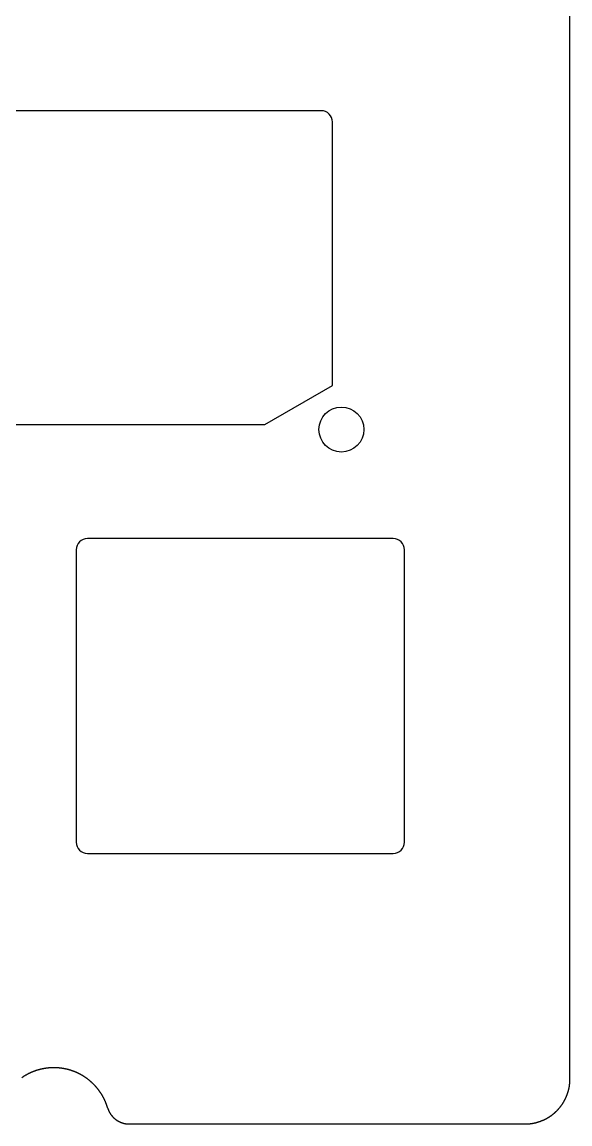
# Model space of a CAD drawing. Header units: millimetres. Extents: x -10 to 277, y -95 to 18.
# Drawn here: x 252.22 to 276.6, y -95.23 to -46.23 of the extents above; entities that cross this region are included whole.
import ezdxf

# ---------------------------------------------------------------- set-up
doc = ezdxf.new("R2010")
doc.units = ezdxf.units.MM
doc.header["$MEASUREMENT"] = 0
doc.layers.get('0').update_dxf_attribs({"linetype": 'CONTINUOUS'})
doc.layers.add('Edge.Cuts', color=53, linetype='CONTINUOUS')

msp = doc.modelspace()

# ---------------------------------------------------------------- linework, layer by layer
for points in [[(234.03125, -50.675), (234.03125, -62.393), (237.03125, -64.125), (263.03125, -64.125), (266.03125, -62.393), (266.03125, -50.675, 0.414213562), (265.53125, -50.175), (234.53125, -50.175, 0.414212391)], [(268.7375, -69.200025), (255.1375, -69.200025, 0.414212391), (254.6375, -69.700025), (254.6375, -82.700025, 0.414212391), (255.1375, -83.200025), (268.7375, -83.200025, 0.414213562), (269.2375, -82.700025), (269.2375, -69.700025, 0.414213562)]]:
    msp.add_lwpolyline(points, format="xyb", close=True)
msp.add_circle((266.43125, -64.35), 1)
at = {"layer": 'Edge.Cuts', "linetype": 'Continuous'}
for p, q in [((276.6, -93.226), (276.6, 16.026)), ((252.34615, -93.085303), (252.334051, -93.092652)), ((252.358289, -93.078024), (252.34615, -93.085303)), ((252.370468, -93.070813), (252.358289, -93.078024)), ((252.382687, -93.063671), (252.370468, -93.070813)), ((252.394946, -93.056599), (252.382687, -93.063671)), ((252.407244, -93.049597), (252.394946, -93.056599)), ((252.419581, -93.042665), (252.407244, -93.049597)), ((252.431955, -93.035803), (252.419581, -93.042665)), ((252.444368, -93.029011), (252.431955, -93.035803)), ((252.456818, -93.02229), (252.444368, -93.029011)), ((252.469305, -93.015641), (252.456818, -93.02229)), ((252.481829, -93.009062), (252.469305, -93.015641)), ((252.494389, -93.002554), (252.481829, -93.009062)), ((252.506985, -92.996118), (252.494389, -93.002554)), ((252.519616, -92.989754), (252.506985, -92.996118)), ((252.532281, -92.983462), (252.519616, -92.989754)), ((252.544982, -92.977242), (252.532281, -92.983462)), ((252.557716, -92.971094), (252.544982, -92.977242)), ((252.570484, -92.965019), (252.557716, -92.971094)), ((252.583286, -92.959017), (252.570484, -92.965019)), ((252.59612, -92.953088), (252.583286, -92.959017)), ((252.608987, -92.947231), (252.59612, -92.953088)), ((252.621885, -92.941448), (252.608987, -92.947231)), ((252.634815, -92.935739), (252.621885, -92.941448)), ((252.647777, -92.930103), (252.634815, -92.935739)), ((252.660769, -92.924541), (252.647777, -92.930103)), ((252.673791, -92.919053), (252.660769, -92.924541)), ((252.686843, -92.913639), (252.673791, -92.919053)), ((252.699925, -92.9083), (252.686843, -92.913639)), ((252.713036, -92.903035), (252.699925, -92.9083)), ((252.726175, -92.897844), (252.713036, -92.903035)), ((252.739343, -92.892729), (252.726175, -92.897844)), ((252.752539, -92.887688), (252.739343, -92.892729)), ((252.765762, -92.882723), (252.752539, -92.887688)), ((252.779012, -92.877833), (252.765762, -92.882723)), ((252.792289, -92.873018), (252.779012, -92.877833)), ((252.805592, -92.868279), (252.792289, -92.873018)), ((252.818921, -92.863615), (252.805592, -92.868279)), ((252.832275, -92.859027), (252.818921, -92.863615)), ((252.845654, -92.854516), (252.832275, -92.859027)), ((252.859058, -92.85008), (252.845654, -92.854516)), ((252.872486, -92.84572), (252.859058, -92.85008)), ((252.885938, -92.841437), (252.872486, -92.84572)), ((252.899414, -92.83723), (252.885938, -92.841437)), ((252.912912, -92.8331), (252.899414, -92.83723)), ((252.926433, -92.829047), (252.912912, -92.8331)), ((252.939976, -92.82507), (252.926433, -92.829047)), ((252.953542, -92.82117), (252.939976, -92.82507)), ((252.967128, -92.817348), (252.953542, -92.82117)), ((252.980736, -92.813602), (252.967128, -92.817348)), ((252.994365, -92.809934), (252.980736, -92.813602)), ((253.008014, -92.806343), (252.994365, -92.809934)), ((253.021683, -92.802829), (253.008014, -92.806343)), ((253.035371, -92.799393), (253.021683, -92.802829)), ((253.049079, -92.796034), (253.035371, -92.799393)), ((253.062805, -92.792754), (253.049079, -92.796034)), ((253.07655, -92.789551), (253.062805, -92.792754)), ((253.090313, -92.786426), (253.07655, -92.789551)), ((253.104094, -92.783378), (253.090313, -92.786426)), ((253.117892, -92.780409), (253.104094, -92.783378)), ((253.131707, -92.777518), (253.117892, -92.780409)), ((253.145539, -92.774706), (253.131707, -92.777518)), ((253.159387, -92.771971), (253.145539, -92.774706)), ((253.173251, -92.769315), (253.159387, -92.771971)), ((253.18713, -92.766737), (253.173251, -92.769315)), ((253.201025, -92.764238), (253.18713, -92.766737)), ((253.214935, -92.761817), (253.201025, -92.764238)), ((253.228859, -92.759475), (253.214935, -92.761817)), ((253.242797, -92.757212), (253.228859, -92.759475)), ((253.256749, -92.755028), (253.242797, -92.757212)), ((253.270715, -92.752922), (253.256749, -92.755028)), ((253.284694, -92.750895), (253.270715, -92.752922)), ((253.298685, -92.748947), (253.284694, -92.750895)), ((253.312689, -92.747078), (253.298685, -92.748947)), ((253.326706, -92.745288), (253.312689, -92.747078)), ((253.340734, -92.743577), (253.326706, -92.745288)), ((253.354773, -92.741946), (253.340734, -92.743577)), ((253.368824, -92.740393), (253.354773, -92.741946)), ((253.382886, -92.73892), (253.368824, -92.740393)), ((253.396958, -92.737526), (253.382886, -92.73892)), ((253.41104, -92.736211), (253.396958, -92.737526)), ((253.425133, -92.734976), (253.41104, -92.736211)), ((253.439235, -92.73382), (253.425133, -92.734976)), ((253.453346, -92.732744), (253.439235, -92.73382)), ((253.467466, -92.731747), (253.453346, -92.732744)), ((253.481595, -92.73083), (253.467466, -92.731747)), ((253.495732, -92.729992), (253.481595, -92.73083)), ((253.509877, -92.729234), (253.495732, -92.729992)), ((253.52403, -92.728556), (253.509877, -92.729234)), ((253.538191, -92.727957), (253.52403, -92.728556)), ((253.552359, -92.727438), (253.538191, -92.727957)), ((253.566533, -92.726999), (253.552359, -92.727438)), ((253.580714, -92.726639), (253.566533, -92.726999)), ((253.594902, -92.72636), (253.580714, -92.726639)), ((253.609096, -92.72616), (253.594902, -92.72636)), ((253.623295, -92.72604), (253.609096, -92.72616)), ((253.6375, -92.726), (253.623295, -92.72604)), ((253.644065, -92.726009), (253.6375, -92.726)), ((253.651173, -92.726037), (253.644065, -92.726009)), ((253.658277, -92.726086), (253.651173, -92.726037)), ((253.665382, -92.726154), (253.658277, -92.726086)), ((253.672483, -92.726243), (253.665382, -92.726154)), ((253.679585, -92.726351), (253.672483, -92.726243)), ((253.686683, -92.726479), (253.679585, -92.726351)), ((253.693782, -92.726628), (253.686683, -92.726479)), ((253.700877, -92.726796), (253.693782, -92.726628)), ((253.707972, -92.726985), (253.700877, -92.726796)), ((253.715064, -92.727193), (253.707972, -92.726985)), ((253.722157, -92.727422), (253.715064, -92.727193)), ((253.729245, -92.72767), (253.722157, -92.727422)), ((253.736334, -92.727938), (253.729245, -92.72767)), ((253.743418, -92.728226), (253.736334, -92.727938)), ((253.750504, -92.728535), (253.743418, -92.728226)), ((253.757585, -92.728863), (253.750504, -92.728535)), ((253.764666, -92.729211), (253.757585, -92.728863)), ((253.771743, -92.729579), (253.764666, -92.729211)), ((253.778821, -92.729967), (253.771743, -92.729579)), ((253.785894, -92.730375), (253.778821, -92.729967)), ((253.792967, -92.730803), (253.785894, -92.730375)), ((253.800036, -92.73125), (253.792967, -92.730803)), ((253.807105, -92.731718), (253.800036, -92.73125)), ((253.81417, -92.732206), (253.807105, -92.731718)), ((253.821235, -92.732713), (253.81417, -92.732206)), ((253.828295, -92.733241), (253.821235, -92.732713)), ((253.835355, -92.733788), (253.828295, -92.733241)), ((253.842411, -92.734355), (253.835355, -92.733788)), ((253.849466, -92.734942), (253.842411, -92.734355)), ((253.856517, -92.735549), (253.849466, -92.734942)), ((253.863568, -92.736176), (253.856517, -92.735549)), ((253.870614, -92.736823), (253.863568, -92.736176)), ((253.877659, -92.737489), (253.870614, -92.736823)), ((253.8847, -92.738176), (253.877659, -92.737489)), ((253.891741, -92.738882), (253.8847, -92.738176)), ((253.898776, -92.739608), (253.891741, -92.738882)), ((253.905812, -92.740354), (253.898776, -92.739608)), ((253.912842, -92.74112), (253.905812, -92.740354)), ((253.919871, -92.741905), (253.912842, -92.74112)), ((253.926896, -92.742711), (253.919871, -92.741905)), ((253.93392, -92.743536), (253.926896, -92.742711)), ((253.940939, -92.744381), (253.93392, -92.743536)), ((253.947957, -92.745246), (253.940939, -92.744381)), ((253.95497, -92.746131), (253.947957, -92.745246)), ((253.961982, -92.747035), (253.95497, -92.746131)), ((253.968989, -92.747959), (253.961982, -92.747035)), ((253.975995, -92.748904), (253.968989, -92.747959)), ((253.982996, -92.749867), (253.975995, -92.748904)), ((253.989996, -92.750851), (253.982996, -92.749867)), ((253.99699, -92.751854), (253.989996, -92.750851)), ((254.003983, -92.752877), (253.99699, -92.751854)), ((254.010971, -92.75392), (254.003983, -92.752877)), ((254.017958, -92.754983), (254.010971, -92.75392)), ((254.024939, -92.756065), (254.017958, -92.754983)), ((254.031919, -92.757167), (254.024939, -92.756065)), ((254.038893, -92.758288), (254.031919, -92.757167)), ((254.045866, -92.75943), (254.038893, -92.758288)), ((254.052833, -92.760591), (254.045866, -92.75943)), ((254.059798, -92.761772), (254.052833, -92.760591)), ((254.066758, -92.762972), (254.059798, -92.761772)), ((254.073717, -92.764192), (254.066758, -92.762972)), ((254.080669, -92.765432), (254.073717, -92.764192)), ((254.08762, -92.766692), (254.080669, -92.765432)), ((254.094565, -92.767971), (254.08762, -92.766692)), ((254.101508, -92.769269), (254.094565, -92.767971)), ((254.108445, -92.770588), (254.101508, -92.769269)), ((254.11538, -92.771926), (254.108445, -92.770588)), ((254.122309, -92.773283), (254.11538, -92.771926)), ((254.129236, -92.774661), (254.122309, -92.773283)), ((254.136157, -92.776057), (254.129236, -92.774661)), ((254.143076, -92.777474), (254.136157, -92.776057)), ((254.149989, -92.778909), (254.143076, -92.777474)), ((254.1569, -92.780365), (254.149989, -92.778909)), ((254.163804, -92.78184), (254.1569, -92.780365)), ((254.170706, -92.783335), (254.163804, -92.78184)), ((254.177601, -92.784849), (254.170706, -92.783335)), ((254.184495, -92.786382), (254.177601, -92.784849)), ((254.191381, -92.787935), (254.184495, -92.786382)), ((254.198265, -92.789508), (254.191381, -92.787935)), ((254.205143, -92.7911), (254.198265, -92.789508)), ((254.212018, -92.792712), (254.205143, -92.7911)), ((254.218887, -92.794343), (254.212018, -92.792712)), ((254.225752, -92.795994), (254.218887, -92.794343)), ((254.232612, -92.797663), (254.225752, -92.795994)), ((254.239468, -92.799353), (254.232612, -92.797663)), ((254.246317, -92.801062), (254.239468, -92.799353)), ((254.253164, -92.80279), (254.246317, -92.801062)), ((254.260004, -92.804537), (254.253164, -92.80279)), ((254.26684, -92.806305), (254.260004, -92.804537)), ((254.27367, -92.808091), (254.26684, -92.806305)), ((254.280496, -92.809897), (254.27367, -92.808091)), ((254.287316, -92.811722), (254.280496, -92.809897)), ((254.294132, -92.813566), (254.287316, -92.811722)), ((254.300942, -92.81543), (254.294132, -92.813566)), ((254.307747, -92.817313), (254.300942, -92.81543)), ((254.314546, -92.819215), (254.307747, -92.817313)), ((254.321341, -92.821137), (254.314546, -92.819215)), ((254.328129, -92.823078), (254.321341, -92.821137)), ((254.334914, -92.825038), (254.328129, -92.823078)), ((254.341691, -92.827017), (254.334914, -92.825038)), ((254.348464, -92.829016), (254.341691, -92.827017)), ((254.35523, -92.831034), (254.348464, -92.829016)), ((254.361992, -92.833071), (254.35523, -92.831034)), ((254.368747, -92.835127), (254.361992, -92.833071)), ((254.375497, -92.837203), (254.368747, -92.835127)), ((254.38224, -92.839297), (254.375497, -92.837203)), ((254.388979, -92.841411), (254.38224, -92.839297)), ((254.395711, -92.843544), (254.388979, -92.841411)), ((254.402438, -92.845696), (254.395711, -92.843544)), ((254.409157, -92.847867), (254.402438, -92.845696)), ((254.415872, -92.850057), (254.409157, -92.847867)), ((254.42258, -92.852266), (254.415872, -92.850057)), ((254.429283, -92.854494), (254.42258, -92.852266)), ((254.435978, -92.856741), (254.429283, -92.854494)), ((254.442668, -92.859008), (254.435978, -92.856741)), ((254.449351, -92.861293), (254.442668, -92.859008)), ((254.456029, -92.863597), (254.449351, -92.861293)), ((254.462699, -92.86592), (254.456029, -92.863597)), ((254.469363, -92.868263), (254.462699, -92.86592)), ((254.47602, -92.870624), (254.469363, -92.868263)), ((254.482672, -92.873004), (254.47602, -92.870624)), ((254.489316, -92.875403), (254.482672, -92.873004)), ((254.495955, -92.877821), (254.489316, -92.875403)), ((254.502586, -92.880257), (254.495955, -92.877821)), ((254.509211, -92.882713), (254.502586, -92.880257)), ((254.515828, -92.885187), (254.509211, -92.882713)), ((254.52244, -92.88768), (254.515828, -92.885187)), ((254.529043, -92.890192), (254.52244, -92.88768)), ((254.535641, -92.892723), (254.529043, -92.890192)), ((254.54223, -92.895272), (254.535641, -92.892723)), ((254.548814, -92.89784), (254.54223, -92.895272)), ((254.555389, -92.900427), (254.548814, -92.89784)), ((254.561959, -92.903033), (254.555389, -92.900427)), ((254.56852, -92.905656), (254.561959, -92.903033)), ((254.575075, -92.9083), (254.56852, -92.905656)), ((254.581621, -92.910961), (254.575075, -92.9083)), ((254.588161, -92.913641), (254.581621, -92.910961)), ((254.594693, -92.91634), (254.588161, -92.913641)), ((254.601219, -92.919057), (254.594693, -92.91634)), ((254.607735, -92.921793), (254.601219, -92.919057)), ((254.614246, -92.924547), (254.607735, -92.921793)), ((254.620747, -92.92732), (254.614246, -92.924547)), ((254.627243, -92.930111), (254.620747, -92.92732)), ((254.633729, -92.932921), (254.627243, -92.930111)), ((254.640208, -92.935749), (254.633729, -92.932921)), ((254.646679, -92.938596), (254.640208, -92.935749)), ((254.653143, -92.941461), (254.646679, -92.938596)), ((254.659598, -92.944344), (254.653143, -92.941461)), ((254.666046, -92.947246), (254.659598, -92.944344)), ((254.672485, -92.950166), (254.666046, -92.947246)), ((254.678917, -92.953104), (254.672485, -92.950166)), ((254.685339, -92.956061), (254.678917, -92.953104)), ((254.691755, -92.959036), (254.685339, -92.956061)), ((254.698161, -92.962029), (254.691755, -92.959036)), ((254.70456, -92.96504), (254.698161, -92.962029)), ((254.71095, -92.96807), (254.70456, -92.96504)), ((254.717332, -92.971118), (254.71095, -92.96807)), ((254.723705, -92.974183), (254.717332, -92.971118)), ((254.73007, -92.977267), (254.723705, -92.974183)), ((254.736426, -92.980369), (254.73007, -92.977267)), ((254.742774, -92.98349), (254.736426, -92.980369)), ((254.749113, -92.986627), (254.742774, -92.98349)), ((254.755443, -92.989784), (254.749113, -92.986627)), ((254.761765, -92.992958), (254.755443, -92.989784)), ((254.768078, -92.99615), (254.761765, -92.992958)), ((254.774381, -92.99936), (254.768078, -92.99615)), ((254.780676, -93.002588), (254.774381, -92.99936)), ((254.786962, -93.005834), (254.780676, -93.002588)), ((254.793239, -93.009097), (254.786962, -93.005834)), ((254.799507, -93.012379), (254.793239, -93.009097)), ((254.805766, -93.015678), (254.799507, -93.012379)), ((254.812015, -93.018995), (254.805766, -93.015678)), ((254.818256, -93.02233), (254.812015, -93.018995)), ((254.824487, -93.025683), (254.818256, -93.02233)), ((254.830709, -93.029053), (254.824487, -93.025683)), ((254.836921, -93.032441), (254.830709, -93.029053)), ((254.843124, -93.035846), (254.836921, -93.032441)), ((254.849317, -93.039269), (254.843124, -93.035846)), ((254.855501, -93.04271), (254.849317, -93.039269)), ((254.861675, -93.046169), (254.855501, -93.04271)), ((254.86784, -93.049644), (254.861675, -93.046169)), ((254.873995, -93.053138), (254.86784, -93.049644)), ((254.88014, -93.056649), (254.873995, -93.053138)), ((254.886275, -93.060177), (254.88014, -93.056649)), ((254.892401, -93.063722), (254.886275, -93.060177)), ((254.898516, -93.067285), (254.892401, -93.063722)), ((254.904622, -93.070866), (254.898516, -93.067285)), ((254.910718, -93.074463), (254.904622, -93.070866)), ((254.916803, -93.078078), (254.910718, -93.074463)), ((254.922879, -93.08171), (254.916803, -93.078078)), ((254.928944, -93.08536), (254.922879, -93.08171)), ((254.934999, -93.089026), (254.928944, -93.08536)), ((252.22707, -93.161846), (252.215402, -93.169869)), ((252.238782, -93.15389), (252.22707, -93.161846)), ((252.25054, -93.145999), (252.238782, -93.15389)), ((252.262341, -93.138176), (252.25054, -93.145999)), ((252.274186, -93.13042), (252.262341, -93.138176)), ((252.286074, -93.12273), (252.274186, -93.13042)), ((252.298005, -93.115109), (252.286074, -93.12273)), ((252.309979, -93.107555), (252.298005, -93.115109)), ((252.321994, -93.10007), (252.309979, -93.107555)), ((252.334051, -93.092652), (252.321994, -93.10007)), ((254.941044, -93.09271), (254.934999, -93.089026)), ((254.947078, -93.096411), (254.941044, -93.09271)), ((254.953102, -93.100129), (254.947078, -93.096411)), ((254.959116, -93.103864), (254.953102, -93.100129)), ((254.965119, -93.107617), (254.959116, -93.103864)), ((254.971111, -93.111386), (254.965119, -93.107617)), ((254.977094, -93.115172), (254.971111, -93.111386)), ((254.983065, -93.118975), (254.977094, -93.115172)), ((254.989026, -93.122795), (254.983065, -93.118975)), ((254.994976, -93.126631), (254.989026, -93.122795)), ((255.000915, -93.130485), (254.994976, -93.126631)), ((255.006843, -93.134356), (255.000915, -93.130485)), ((255.012761, -93.138243), (255.006843, -93.134356)), ((255.018667, -93.142147), (255.012761, -93.138243)), ((255.024563, -93.146068), (255.018667, -93.142147)), ((255.030447, -93.150005), (255.024563, -93.146068)), ((255.036321, -93.153959), (255.030447, -93.150005)), ((255.042183, -93.15793), (255.036321, -93.153959)), ((255.048034, -93.161917), (255.042183, -93.15793)), ((255.053874, -93.165921), (255.048034, -93.161917)), ((255.059702, -93.169941), (255.053874, -93.165921)), ((255.065519, -93.173978), (255.059702, -93.169941)), ((255.071325, -93.178031), (255.065519, -93.173978)), ((255.077119, -93.182101), (255.071325, -93.178031)), ((255.082902, -93.186187), (255.077119, -93.182101)), ((255.088673, -93.190289), (255.082902, -93.186187)), ((255.094433, -93.194407), (255.088673, -93.190289)), ((255.100181, -93.198542), (255.094433, -93.194407)), ((255.105918, -93.202693), (255.100181, -93.198542)), ((255.111642, -93.206861), (255.105918, -93.202693)), ((255.117355, -93.211044), (255.111642, -93.206861)), ((255.123056, -93.215243), (255.117355, -93.211044)), ((255.128745, -93.219459), (255.123056, -93.215243)), ((255.134422, -93.223691), (255.128745, -93.219459)), ((255.14574, -93.232202), (255.134422, -93.223691)), ((255.15701, -93.240777), (255.14574, -93.232202)), ((255.168231, -93.249415), (255.15701, -93.240777)), ((255.179403, -93.258117), (255.168231, -93.249415)), ((255.190526, -93.266882), (255.179403, -93.258117)), ((255.201599, -93.275708), (255.190526, -93.266882)), ((255.212621, -93.284598), (255.201599, -93.275708)), ((255.223593, -93.293549), (255.212621, -93.284598)), ((255.234513, -93.302561), (255.223593, -93.293549)), ((255.245383, -93.311635), (255.234513, -93.302561)), ((255.2562, -93.32077), (255.245383, -93.311635)), ((255.266965, -93.329966), (255.2562, -93.32077)), ((255.277678, -93.339222), (255.266965, -93.329966)), ((255.288338, -93.348538), (255.277678, -93.339222)), ((255.298945, -93.357914), (255.288338, -93.348538)), ((255.309498, -93.367349), (255.298945, -93.357914)), ((255.319997, -93.376843), (255.309498, -93.367349)), ((255.330442, -93.386396), (255.319997, -93.376843)), ((255.340832, -93.396007), (255.330442, -93.386396)), ((255.351168, -93.405677), (255.340832, -93.396007)), ((255.361448, -93.415404), (255.351168, -93.405677)), ((255.371672, -93.425188), (255.361448, -93.415404)), ((255.38184, -93.43503), (255.371672, -93.425188)), ((255.391952, -93.444928), (255.38184, -93.43503)), ((255.402007, -93.454883), (255.391952, -93.444928)), ((255.412005, -93.464894), (255.402007, -93.454883)), ((255.421945, -93.47496), (255.412005, -93.464894)), ((255.431828, -93.485082), (255.421945, -93.47496)), ((255.441653, -93.495259), (255.431828, -93.485082)), ((255.45142, -93.505491), (255.441653, -93.495259)), ((255.461127, -93.515777), (255.45142, -93.505491)), ((255.470776, -93.526117), (255.461127, -93.515777)), ((255.480366, -93.536511), (255.470776, -93.526117)), ((255.489896, -93.546958), (255.480366, -93.536511)), ((255.499366, -93.557458), (255.489896, -93.546958)), ((255.508776, -93.56801), (255.499366, -93.557458)), ((255.518125, -93.578615), (255.508776, -93.56801)), ((276.568309, -93.580661), (276.569421, -93.574436)), ((276.569421, -93.574436), (276.570513, -93.568207)), ((276.570513, -93.568207), (276.571585, -93.561975)), ((276.571585, -93.561975), (276.572638, -93.555739)), ((276.572638, -93.555739), (276.573671, -93.5495)), ((276.573671, -93.5495), (276.574684, -93.543258)), ((276.574684, -93.543258), (276.575677, -93.537013)), ((276.575677, -93.537013), (276.576651, -93.530764)), ((276.576651, -93.530764), (276.577604, -93.524512)), ((276.577604, -93.524512), (276.578538, -93.518257)), ((276.578538, -93.518257), (276.579452, -93.512)), ((276.579452, -93.512), (276.580347, -93.505739)), ((276.580347, -93.505739), (276.581221, -93.499477)), ((276.581221, -93.499477), (276.582076, -93.49321)), ((276.582076, -93.49321), (276.582911, -93.486942)), ((276.582911, -93.486942), (276.583726, -93.48067)), ((276.583726, -93.48067), (276.584522, -93.474397)), ((276.584522, -93.474397), (276.585297, -93.46812)), ((276.585297, -93.46812), (276.586053, -93.461841)), ((276.586053, -93.461841), (276.586788, -93.455559)), ((276.586788, -93.455559), (276.587504, -93.449276)), ((276.587504, -93.449276), (276.5882, -93.44299)), ((276.5882, -93.44299), (276.588876, -93.436702)), ((276.588876, -93.436702), (276.589532, -93.430411)), ((276.589532, -93.430411), (276.590169, -93.424119)), ((276.590169, -93.424119), (276.590785, -93.417824)), ((276.590785, -93.417824), (276.591381, -93.411528)), ((276.591381, -93.411528), (276.591958, -93.405229)), ((276.591958, -93.405229), (276.592515, -93.39893)), ((276.592515, -93.39893), (276.593051, -93.392627)), ((276.593051, -93.392627), (276.593568, -93.386323)), ((276.593568, -93.386323), (276.594065, -93.380017)), ((276.594065, -93.380017), (276.594542, -93.37371)), ((276.594542, -93.37371), (276.594999, -93.3674)), ((276.594999, -93.3674), (276.595436, -93.361091)), ((276.595436, -93.361091), (276.595853, -93.354778)), ((276.595853, -93.354778), (276.59625, -93.348465)), ((276.59625, -93.348465), (276.596627, -93.34215)), ((276.596627, -93.34215), (276.596984, -93.335834)), ((276.596984, -93.335834), (276.597322, -93.329516)), ((276.597322, -93.329516), (276.597639, -93.323198)), ((276.597639, -93.323198), (276.597936, -93.316877)), ((276.597936, -93.316877), (276.598213, -93.310557)), ((276.598213, -93.310557), (276.598471, -93.304235)), ((276.598471, -93.304235), (276.598708, -93.297912)), ((276.598708, -93.297912), (276.598925, -93.291588)), ((276.598925, -93.291588), (276.599123, -93.285264)), ((276.599123, -93.285264), (276.5993, -93.278937)), ((276.5993, -93.278937), (276.599457, -93.272612)), ((276.599457, -93.272612), (276.599595, -93.266284)), ((276.599595, -93.266284), (276.599712, -93.259957)), ((276.599712, -93.259957), (276.599809, -93.253627)), ((276.599809, -93.253627), (276.599887, -93.247299)), ((276.599887, -93.247299), (276.599944, -93.240969)), ((276.599944, -93.240969), (276.599981, -93.23464)), ((276.599981, -93.23464), (276.599999, -93.228308)), ((276.599999, -93.228308), (276.6, -93.226)), ((255.527414, -93.589272), (255.518125, -93.578615)), ((255.536641, -93.599981), (255.527414, -93.589272)), ((255.545807, -93.610741), (255.536641, -93.599981)), ((255.554911, -93.621551), (255.545807, -93.610741)), ((255.563954, -93.632413), (255.554911, -93.621551)), ((255.572934, -93.643324), (255.563954, -93.632413)), ((255.581851, -93.654285), (255.572934, -93.643324)), ((255.590706, -93.665296), (255.581851, -93.654285)), ((255.599498, -93.676356), (255.590706, -93.665296)), ((255.608226, -93.687465), (255.599498, -93.676356)), ((255.616891, -93.698622), (255.608226, -93.687465)), ((255.625492, -93.709827), (255.616891, -93.698622)), ((255.634028, -93.721081), (255.625492, -93.709827)), ((255.642501, -93.732381), (255.634028, -93.721081)), ((255.650908, -93.743729), (255.642501, -93.732381)), ((255.659251, -93.755123), (255.650908, -93.743729)), ((255.667529, -93.766564), (255.659251, -93.755123)), ((255.675741, -93.778051), (255.667529, -93.766564)), ((255.683887, -93.789583), (255.675741, -93.778051)), ((255.691968, -93.801161), (255.683887, -93.789583)), ((255.699983, -93.812783), (255.691968, -93.801161)), ((255.707931, -93.824451), (255.699983, -93.812783)), ((255.715813, -93.836163), (255.707931, -93.824451)), ((255.723628, -93.847918), (255.715813, -93.836163)), ((255.731375, -93.859718), (255.723628, -93.847918)), ((255.739056, -93.87156), (255.731375, -93.859718)), ((255.746669, -93.883446), (255.739056, -93.87156)), ((255.754215, -93.895374), (255.746669, -93.883446)), ((255.761692, -93.907344), (255.754215, -93.895374)), ((255.769102, -93.919356), (255.761692, -93.907344)), ((255.776443, -93.93141), (255.769102, -93.919356)), ((255.783716, -93.943505), (255.776443, -93.93141)), ((255.79092, -93.955641), (255.783716, -93.943505)), ((255.798055, -93.967818), (255.79092, -93.955641)), ((255.805121, -93.980035), (255.798055, -93.967818)), ((255.812118, -93.992292), (255.805121, -93.980035)), ((255.819045, -94.004588), (255.812118, -93.992292)), ((255.825903, -94.016924), (255.819045, -94.004588)), ((255.832691, -94.029298), (255.825903, -94.016924)), ((255.839409, -94.041712), (255.832691, -94.029298)), ((255.846056, -94.054163), (255.839409, -94.041712)), ((255.852634, -94.066652), (255.846056, -94.054163)), ((255.859141, -94.07918), (255.852634, -94.066652)), ((276.411531, -94.073537), (276.416856, -94.062061)), ((276.416856, -94.062061), (276.422108, -94.050552)), ((276.422108, -94.050552), (276.427287, -94.03901)), ((276.427287, -94.03901), (276.432394, -94.027436)), ((276.432394, -94.027436), (276.437427, -94.015829)), ((276.437427, -94.015829), (276.442386, -94.00419)), ((276.442386, -94.00419), (276.447272, -93.99252)), ((276.447272, -93.99252), (276.449687, -93.986674)), ((276.449687, -93.986674), (276.452084, -93.98082)), ((276.452084, -93.98082), (276.454462, -93.974958)), ((276.454462, -93.974958), (276.456822, -93.969089)), ((276.456822, -93.969089), (276.459163, -93.963213)), ((276.459163, -93.963213), (276.461486, -93.957329)), ((276.461486, -93.957329), (276.46379, -93.951438)), ((276.46379, -93.951438), (276.466075, -93.945539)), ((276.466075, -93.945539), (276.468342, -93.939633)), ((276.468342, -93.939633), (276.47059, -93.933721)), ((276.47059, -93.933721), (276.472819, -93.927801)), ((276.472819, -93.927801), (276.475029, -93.921874)), ((276.475029, -93.921874), (276.477221, -93.91594)), ((276.477221, -93.91594), (276.479394, -93.909999)), ((276.479394, -93.909999), (276.481548, -93.904052)), ((276.481548, -93.904052), (276.483684, -93.898097)), ((276.483684, -93.898097), (276.4858, -93.892136)), ((276.4858, -93.892136), (276.487898, -93.886168)), ((276.487898, -93.886168), (276.489976, -93.880194)), ((276.489976, -93.880194), (276.492036, -93.874213)), ((276.492036, -93.874213), (276.494077, -93.868226)), ((276.494077, -93.868226), (276.496099, -93.862232)), ((276.496099, -93.862232), (276.498102, -93.856232)), ((276.498102, -93.856232), (276.500086, -93.850226)), ((276.500086, -93.850226), (276.502051, -93.844214)), ((276.502051, -93.844214), (276.503997, -93.838195)), ((276.503997, -93.838195), (276.505924, -93.83217)), ((276.505924, -93.83217), (276.507832, -93.826139)), ((276.507832, -93.826139), (276.509721, -93.820103)), ((276.509721, -93.820103), (276.51159, -93.81406)), ((276.51159, -93.81406), (276.513441, -93.808011)), ((276.513441, -93.808011), (276.515272, -93.801957)), ((276.515272, -93.801957), (276.517085, -93.795897)), ((276.517085, -93.795897), (276.518878, -93.789831)), ((276.518878, -93.789831), (276.520651, -93.78376)), ((276.520651, -93.78376), (276.522406, -93.777683)), ((276.522406, -93.777683), (276.524141, -93.7716)), ((276.524141, -93.7716), (276.525858, -93.765512)), ((276.525858, -93.765512), (276.527554, -93.75942)), ((276.527554, -93.75942), (276.529232, -93.753321)), ((276.529232, -93.753321), (276.53089, -93.747217)), ((276.53089, -93.747217), (276.532529, -93.741108)), ((276.532529, -93.741108), (276.534149, -93.734995)), ((276.534149, -93.734995), (276.535749, -93.728875)), ((276.535749, -93.728875), (276.53733, -93.722751)), ((276.53733, -93.722751), (276.538891, -93.716622)), ((276.538891, -93.716622), (276.540433, -93.710489)), ((276.540433, -93.710489), (276.541956, -93.70435)), ((276.541956, -93.70435), (276.543459, -93.698207)), ((276.543459, -93.698207), (276.544943, -93.692058)), ((276.544943, -93.692058), (276.546407, -93.685906)), ((276.546407, -93.685906), (276.547852, -93.679748)), ((276.547852, -93.679748), (276.549277, -93.673587)), ((276.549277, -93.673587), (276.550683, -93.66742)), ((276.550683, -93.66742), (276.55207, -93.66125)), ((276.55207, -93.66125), (276.553436, -93.655075)), ((276.553436, -93.655075), (276.554784, -93.648896)), ((276.554784, -93.648896), (276.556111, -93.642712)), ((276.556111, -93.642712), (276.557419, -93.636525)), ((276.557419, -93.636525), (276.558708, -93.630333)), ((276.558708, -93.630333), (276.559977, -93.624138)), ((276.559977, -93.624138), (276.561226, -93.617938)), ((276.561226, -93.617938), (276.562456, -93.611735)), ((276.562456, -93.611735), (276.563666, -93.605528)), ((276.563666, -93.605528), (276.564856, -93.599317)), ((276.564856, -93.599317), (276.566027, -93.593102)), ((276.566027, -93.593102), (276.567178, -93.586884)), ((276.567178, -93.586884), (276.568309, -93.580661)), ((255.865577, -94.091744), (255.859141, -94.07918)), ((255.871942, -94.104346), (255.865577, -94.091744)), ((255.878236, -94.116984), (255.871942, -94.104346)), ((255.884459, -94.129658), (255.878236, -94.116984)), ((255.89061, -94.142369), (255.884459, -94.129658)), ((255.89669, -94.155115), (255.89061, -94.142369)), ((255.902699, -94.167897), (255.89669, -94.155115)), ((255.908635, -94.180714), (255.902699, -94.167897)), ((255.9145, -94.193566), (255.908635, -94.180714)), ((255.920292, -94.206452), (255.9145, -94.193566)), ((255.926013, -94.219373), (255.920292, -94.206452)), ((255.93166, -94.232327), (255.926013, -94.219373)), ((255.937235, -94.245315), (255.93166, -94.232327)), ((255.942738, -94.258337), (255.937235, -94.245315)), ((255.948168, -94.271391), (255.942738, -94.258337)), ((255.953524, -94.284479), (255.948168, -94.271391)), ((255.958808, -94.297598), (255.953524, -94.284479)), ((255.964018, -94.31075), (255.958808, -94.297598)), ((255.969155, -94.323934), (255.964018, -94.31075)), ((255.974219, -94.337149), (255.969155, -94.323934)), ((255.979208, -94.350396), (255.974219, -94.337149)), ((255.984125, -94.363674), (255.979208, -94.350396)), ((255.988967, -94.376982), (255.984125, -94.363674)), ((255.993735, -94.390321), (255.988967, -94.376982)), ((255.998429, -94.403691), (255.993735, -94.390321)), ((256.003049, -94.41709), (255.998429, -94.403691)), ((256.007594, -94.430519), (256.003049, -94.41709)), ((256.012066, -94.443977), (256.007594, -94.430519)), ((256.016462, -94.457464), (256.012066, -94.443977)), ((256.020784, -94.470981), (256.016462, -94.457464)), ((256.025031, -94.484525), (256.020784, -94.470981)), ((256.029203, -94.498099), (256.025031, -94.484525)), ((256.0333, -94.5117), (256.029203, -94.498099)), ((256.0333, -94.5117), (256.035903, -94.520294)), ((256.035903, -94.520294), (256.03858, -94.528859)), ((256.03858, -94.528859), (256.041333, -94.537396)), ((256.041333, -94.537396), (256.04416, -94.545904)), ((256.04416, -94.545904), (256.047061, -94.554382)), ((256.047061, -94.554382), (256.050037, -94.562831)), ((276.092378, -94.557445), (276.100768, -94.547982)), ((276.100768, -94.547982), (276.109097, -94.538466)), ((276.109097, -94.538466), (276.117366, -94.528898)), ((276.117366, -94.528898), (276.125574, -94.519278)), ((276.125574, -94.519278), (276.133721, -94.509607)), ((276.133721, -94.509607), (276.141806, -94.499885)), ((276.141806, -94.499885), (276.14983, -94.490113)), ((276.14983, -94.490113), (276.157791, -94.480289)), ((276.157791, -94.480289), (276.16569, -94.470416)), ((276.16569, -94.470416), (276.173526, -94.460493)), ((276.173526, -94.460493), (276.1813, -94.450521)), ((276.1813, -94.450521), (276.18901, -94.4405)), ((276.18901, -94.4405), (276.196656, -94.430431)), ((276.196656, -94.430431), (276.204239, -94.420313)), ((276.204239, -94.420313), (276.211757, -94.410148)), ((276.211757, -94.410148), (276.219211, -94.399935)), ((276.219211, -94.399935), (276.226601, -94.389675)), ((276.226601, -94.389675), (276.233925, -94.379368)), ((276.233925, -94.379368), (276.241184, -94.369016)), ((276.241184, -94.369016), (276.248378, -94.358617)), ((276.248378, -94.358617), (276.255506, -94.348173)), ((276.255506, -94.348173), (276.262567, -94.337684)), ((276.262567, -94.337684), (276.269563, -94.32715)), ((276.269563, -94.32715), (276.276491, -94.316572)), ((276.276491, -94.316572), (276.283353, -94.305951)), ((276.283353, -94.305951), (276.290148, -94.295286)), ((276.290148, -94.295286), (276.296875, -94.284578)), ((276.296875, -94.284578), (276.303534, -94.273827)), ((276.303534, -94.273827), (276.310126, -94.263034)), ((276.310126, -94.263034), (276.316649, -94.2522)), ((276.316649, -94.2522), (276.323104, -94.241324)), ((276.323104, -94.241324), (276.32949, -94.230408)), ((276.32949, -94.230408), (276.335806, -94.219451)), ((276.335806, -94.219451), (276.342054, -94.208454)), ((276.342054, -94.208454), (276.348232, -94.197417)), ((276.348232, -94.197417), (276.35434, -94.186342)), ((276.35434, -94.186342), (276.360379, -94.175228)), ((276.360379, -94.175228), (276.366347, -94.164075)), ((276.366347, -94.164075), (276.372244, -94.152885)), ((276.372244, -94.152885), (276.378071, -94.141658)), ((276.378071, -94.141658), (276.383826, -94.130394)), ((276.383826, -94.130394), (276.389511, -94.119093)), ((276.389511, -94.119093), (276.395124, -94.107757)), ((276.395124, -94.107757), (276.400665, -94.096385)), ((276.400665, -94.096385), (276.406134, -94.084978)), ((276.406134, -94.084978), (276.411531, -94.073537)), ((256.050037, -94.562831), (256.053087, -94.571249)), ((256.053087, -94.571249), (256.05621, -94.579637)), ((256.05621, -94.579637), (256.059408, -94.587993)), ((256.059408, -94.587993), (256.062678, -94.596318)), ((256.062678, -94.596318), (256.066022, -94.60461)), ((256.066022, -94.60461), (256.069439, -94.612871)), ((256.069439, -94.612871), (256.072929, -94.621098)), ((256.072929, -94.621098), (256.076492, -94.629292)), ((256.076492, -94.629292), (256.080127, -94.637452)), ((256.080127, -94.637452), (256.083834, -94.645577)), ((256.083834, -94.645577), (256.087613, -94.653668)), ((256.087613, -94.653668), (256.091463, -94.661723)), ((256.091463, -94.661723), (256.095385, -94.669742)), ((256.095385, -94.669742), (256.099379, -94.677725)), ((256.099379, -94.677725), (256.103443, -94.685672)), ((256.103443, -94.685672), (256.107578, -94.693581)), ((256.107578, -94.693581), (256.111783, -94.701452)), ((256.111783, -94.701452), (256.116059, -94.709285)), ((256.116059, -94.709285), (256.120404, -94.717079)), ((256.120404, -94.717079), (256.124819, -94.724833)), ((256.124819, -94.724833), (256.129303, -94.732548)), ((256.129303, -94.732548), (256.133856, -94.740222)), ((256.133856, -94.740222), (256.138478, -94.747856)), ((256.138478, -94.747856), (256.143168, -94.755447)), ((256.143168, -94.755447), (256.147926, -94.762997)), ((256.147926, -94.762997), (256.152752, -94.770505)), ((256.152752, -94.770505), (256.157645, -94.777969)), ((256.157645, -94.777969), (256.162605, -94.78539)), ((256.162605, -94.78539), (256.167632, -94.792766)), ((256.167632, -94.792766), (256.172725, -94.800098)), ((256.172725, -94.800098), (256.177884, -94.807385)), ((256.177884, -94.807385), (256.183109, -94.814626)), ((256.183109, -94.814626), (256.188398, -94.82182)), ((256.188398, -94.82182), (256.193753, -94.828968)), ((256.193753, -94.828968), (256.199172, -94.836068)), ((256.199172, -94.836068), (256.204654, -94.84312)), ((256.204654, -94.84312), (256.210201, -94.850124)), ((256.210201, -94.850124), (256.21581, -94.857078)), ((256.21581, -94.857078), (256.221482, -94.863983)), ((256.221482, -94.863983), (256.227217, -94.870838)), ((256.227217, -94.870838), (256.233013, -94.877642)), ((256.233013, -94.877642), (256.23887, -94.884395)), ((256.23887, -94.884395), (256.244789, -94.891096)), ((256.244789, -94.891096), (256.250768, -94.897744)), ((256.250768, -94.897744), (256.256806, -94.90434)), ((256.256806, -94.90434), (256.262905, -94.910882)), ((256.262905, -94.910882), (256.269062, -94.91737)), ((256.269062, -94.91737), (256.275277, -94.923804)), ((256.275277, -94.923804), (256.281551, -94.930182)), ((256.281551, -94.930182), (256.287882, -94.936505)), ((256.287882, -94.936505), (256.29427, -94.942771)), ((256.29427, -94.942771), (256.300714, -94.948981)), ((256.300714, -94.948981), (256.307214, -94.955134)), ((256.307214, -94.955134), (256.31377, -94.961228)), ((256.31377, -94.961228), (256.32038, -94.967265)), ((256.32038, -94.967265), (256.327044, -94.973243)), ((256.327044, -94.973243), (256.333762, -94.979161)), ((256.333762, -94.979161), (256.340534, -94.98502)), ((256.340534, -94.98502), (256.347357, -94.990818)), ((256.347357, -94.990818), (256.354233, -94.996555)), ((256.354233, -94.996555), (256.36116, -95.002231)), ((256.36116, -95.002231), (256.368137, -95.007845)), ((256.368137, -95.007845), (256.375165, -95.013397)), ((256.375165, -95.013397), (256.382242, -95.018886)), ((256.382242, -95.018886), (256.389368, -95.024311)), ((256.389368, -95.024311), (256.396543, -95.029673)), ((256.396543, -95.029673), (256.400148, -95.03233)), ((256.400148, -95.03233), (256.403765, -95.034971)), ((256.403765, -95.034971), (256.407394, -95.037595)), ((256.407394, -95.037595), (256.411034, -95.040204)), ((256.411034, -95.040204), (256.414686, -95.042796)), ((256.414686, -95.042796), (256.41835, -95.045372)), ((256.41835, -95.045372), (256.422025, -95.047931)), ((275.422237, -95.049154), (275.427999, -95.046544)), ((275.427999, -95.046544), (275.433753, -95.043916)), ((275.433753, -95.043916), (275.439499, -95.04127)), ((275.439499, -95.04127), (275.445236, -95.038606)), ((275.445236, -95.038606), (275.450965, -95.035923)), ((275.450965, -95.035923), (275.456685, -95.033223)), ((275.456685, -95.033223), (275.462397, -95.030504)), ((275.462397, -95.030504), (275.4681, -95.027767)), ((275.4681, -95.027767), (275.473794, -95.025013)), ((275.473794, -95.025013), (275.47948, -95.02224)), ((275.47948, -95.02224), (275.485157, -95.01945)), ((275.485157, -95.01945), (275.490825, -95.016641)), ((275.490825, -95.016641), (275.496484, -95.013815)), ((275.496484, -95.013815), (275.502134, -95.01097)), ((275.502134, -95.01097), (275.507775, -95.008108)), ((275.507775, -95.008108), (275.513407, -95.005228)), ((275.513407, -95.005228), (275.51903, -95.00233)), ((275.51903, -95.00233), (275.524643, -94.999415)), ((275.524643, -94.999415), (275.530247, -94.996482)), ((275.530247, -94.996482), (275.535843, -94.99353)), ((275.535843, -94.99353), (275.541428, -94.990562)), ((275.541428, -94.990562), (275.547004, -94.987576)), ((275.547004, -94.987576), (275.552571, -94.984572)), ((275.552571, -94.984572), (275.558128, -94.98155)), ((275.558128, -94.98155), (275.563675, -94.978512)), ((275.563675, -94.978512), (275.569213, -94.975455)), ((275.569213, -94.975455), (275.574741, -94.972381)), ((275.574741, -94.972381), (275.58026, -94.96929)), ((275.58026, -94.96929), (275.585768, -94.966181)), ((275.585768, -94.966181), (275.591267, -94.963055)), ((275.591267, -94.963055), (275.596755, -94.959911)), ((275.596755, -94.959911), (275.602234, -94.95675)), ((275.602234, -94.95675), (275.607702, -94.953572)), ((275.607702, -94.953572), (275.613161, -94.950376)), ((275.613161, -94.950376), (275.618609, -94.947164)), ((275.618609, -94.947164), (275.624047, -94.943934)), ((275.624047, -94.943934), (275.629475, -94.940687)), ((275.629475, -94.940687), (275.634893, -94.937423)), ((275.634893, -94.937423), (275.640299, -94.934142)), ((275.640299, -94.934142), (275.645696, -94.930843)), ((275.645696, -94.930843), (275.651082, -94.927528)), ((275.651082, -94.927528), (275.656458, -94.924195)), ((275.656458, -94.924195), (275.661823, -94.920846)), ((275.661823, -94.920846), (275.667178, -94.91748)), ((275.667178, -94.91748), (275.672521, -94.914097)), ((275.672521, -94.914097), (275.677854, -94.910696)), ((275.677854, -94.910696), (275.683176, -94.90728)), ((275.683176, -94.90728), (275.688487, -94.903846)), ((275.688487, -94.903846), (275.693787, -94.900396)), ((275.693787, -94.900396), (275.699077, -94.896928)), ((275.699077, -94.896928), (275.704355, -94.893444)), ((275.704355, -94.893444), (275.709623, -94.889944)), ((275.709623, -94.889944), (275.714879, -94.886427)), ((275.714879, -94.886427), (275.720124, -94.882893)), ((275.720124, -94.882893), (275.725357, -94.879343)), ((275.725357, -94.879343), (275.73058, -94.875775)), ((275.73058, -94.875775), (275.735791, -94.872192)), ((275.735791, -94.872192), (275.740991, -94.868592)), ((275.740991, -94.868592), (275.746179, -94.864976)), ((275.746179, -94.864976), (275.751356, -94.861343)), ((275.751356, -94.861343), (275.756521, -94.857695)), ((275.756521, -94.857695), (275.761676, -94.854029)), ((275.761676, -94.854029), (275.766817, -94.850348)), ((275.766817, -94.850348), (275.771948, -94.84665)), ((275.771948, -94.84665), (275.777067, -94.842936)), ((275.777067, -94.842936), (275.782174, -94.839205)), ((275.782174, -94.839205), (275.787269, -94.835459)), ((275.787269, -94.835459), (275.792353, -94.831696)), ((275.792353, -94.831696), (275.797424, -94.827918)), ((275.797424, -94.827918), (275.802484, -94.824123)), ((275.802484, -94.824123), (275.807531, -94.820313)), ((275.807531, -94.820313), (275.812566, -94.816486)), ((275.812566, -94.816486), (275.817589, -94.812644)), ((275.817589, -94.812644), (275.822601, -94.808785)), ((275.822601, -94.808785), (275.827599, -94.804911)), ((275.827599, -94.804911), (275.832586, -94.801021)), ((275.832586, -94.801021), (275.83756, -94.797115)), ((275.83756, -94.797115), (275.842523, -94.793193)), ((275.842523, -94.793193), (275.847472, -94.789256)), ((275.847472, -94.789256), (275.85241, -94.785303)), ((275.85241, -94.785303), (275.857334, -94.781335)), ((275.857334, -94.781335), (275.862247, -94.77735)), ((275.862247, -94.77735), (275.867146, -94.773351)), ((275.867146, -94.773351), (275.872034, -94.769335)), ((275.872034, -94.769335), (275.876907, -94.765304)), ((275.876907, -94.765304), (275.88177, -94.761258)), ((275.88177, -94.761258), (275.886618, -94.757196)), ((275.886618, -94.757196), (275.891455, -94.753119)), ((275.891455, -94.753119), (275.896278, -94.749027)), ((275.896278, -94.749027), (275.901089, -94.744918)), ((275.901089, -94.744918), (275.905886, -94.740796)), ((275.905886, -94.740796), (275.910671, -94.736657)), ((275.910671, -94.736657), (275.915442, -94.732504)), ((275.915442, -94.732504), (275.920201, -94.728335)), ((275.920201, -94.728335), (275.924946, -94.724151)), ((275.924946, -94.724151), (275.929678, -94.719952)), ((275.929678, -94.719952), (275.934397, -94.715738)), ((275.934397, -94.715738), (275.939104, -94.711509)), ((275.939104, -94.711509), (275.943796, -94.707265)), ((275.943796, -94.707265), (275.948475, -94.703006)), ((275.948475, -94.703006), (275.953141, -94.698733)), ((275.953141, -94.698733), (275.957794, -94.694443)), ((275.957794, -94.694443), (275.962433, -94.69014)), ((275.962433, -94.69014), (275.967059, -94.685821)), ((275.967059, -94.685821), (275.971671, -94.681489)), ((275.971671, -94.681489), (275.97627, -94.67714)), ((275.97627, -94.67714), (275.980854, -94.672778)), ((275.980854, -94.672778), (275.985426, -94.6684)), ((275.985426, -94.6684), (275.989984, -94.664009)), ((275.989984, -94.664009), (275.994528, -94.659602)), ((275.994528, -94.659602), (275.999058, -94.655182)), ((275.999058, -94.655182), (276.003575, -94.650746)), ((276.003575, -94.650746), (276.008078, -94.646296)), ((276.008078, -94.646296), (276.012567, -94.641831)), ((276.012567, -94.641831), (276.0142, -94.6402)), ((276.0142, -94.6402), (276.02312, -94.631223)), ((276.02312, -94.631223), (276.031982, -94.622191)), ((276.031982, -94.622191), (276.040787, -94.613104)), ((276.040787, -94.613104), (276.049533, -94.603963)), ((276.049533, -94.603963), (276.05822, -94.594767)), ((276.05822, -94.594767), (276.066849, -94.585517)), ((276.066849, -94.585517), (276.075418, -94.576213)), ((276.075418, -94.576213), (276.083928, -94.566855)), ((276.083928, -94.566855), (276.092378, -94.557445)), ((256.422025, -95.047931), (256.425711, -95.050474)), ((256.425711, -95.050474), (256.429409, -95.053)), ((256.429409, -95.053), (256.433118, -95.05551)), ((256.433118, -95.05551), (256.436838, -95.058003)), ((256.436838, -95.058003), (256.440569, -95.06048)), ((256.440569, -95.06048), (256.444311, -95.062939)), ((256.444311, -95.062939), (256.448064, -95.065382)), ((256.448064, -95.065382), (256.451828, -95.067809)), ((256.451828, -95.067809), (256.455602, -95.070218)), ((256.455602, -95.070218), (256.459387, -95.07261)), ((256.459387, -95.07261), (256.463183, -95.074986)), ((256.463183, -95.074986), (256.466989, -95.077344)), ((256.466989, -95.077344), (256.470806, -95.079685)), ((256.470806, -95.079685), (256.474633, -95.082009)), ((256.474633, -95.082009), (256.47847, -95.084316)), ((256.47847, -95.084316), (256.482317, -95.086606)), ((256.482317, -95.086606), (256.486175, -95.088878)), ((256.486175, -95.088878), (256.490042, -95.091133)), ((256.490042, -95.091133), (256.49392, -95.093371)), ((256.49392, -95.093371), (256.497806, -95.095591)), ((256.497806, -95.095591), (256.501704, -95.097794)), ((256.501704, -95.097794), (256.50561, -95.099979)), ((256.50561, -95.099979), (256.509526, -95.102147)), ((256.509526, -95.102147), (256.513452, -95.104297)), ((256.513452, -95.104297), (256.517387, -95.10643)), ((256.517387, -95.10643), (256.521331, -95.108545)), ((256.521331, -95.108545), (256.525285, -95.110642)), ((256.525285, -95.110642), (256.529247, -95.112721)), ((256.529247, -95.112721), (256.53322, -95.114782)), ((256.53322, -95.114782), (256.5372, -95.116826)), ((256.5372, -95.116826), (256.54119, -95.118852)), ((256.54119, -95.118852), (256.545189, -95.120859)), ((256.545189, -95.120859), (256.549196, -95.122849)), ((256.549196, -95.122849), (256.553212, -95.12482)), ((256.553212, -95.12482), (256.557237, -95.126774)), ((256.557237, -95.126774), (256.56127, -95.128709)), ((256.56127, -95.128709), (256.565312, -95.130627)), ((256.565312, -95.130627), (256.569361, -95.132526)), ((256.569361, -95.132526), (256.57342, -95.134407)), ((256.57342, -95.134407), (256.577486, -95.136269)), ((256.577486, -95.136269), (256.581561, -95.138114)), ((256.581561, -95.138114), (256.585643, -95.13994)), ((256.585643, -95.13994), (256.589734, -95.141748)), ((256.589734, -95.141748), (256.593831, -95.143536)), ((256.593831, -95.143536), (256.597938, -95.145307)), ((256.597938, -95.145307), (256.602051, -95.14706)), ((256.602051, -95.14706), (256.606173, -95.148794)), ((256.606173, -95.148794), (256.610301, -95.150508)), ((256.610301, -95.150508), (256.614438, -95.152205)), ((256.614438, -95.152205), (256.618581, -95.153883)), ((256.618581, -95.153883), (256.622732, -95.155543)), ((256.622732, -95.155543), (256.626889, -95.157183)), ((256.626889, -95.157183), (256.631055, -95.158805)), ((256.631055, -95.158805), (256.635227, -95.160408)), ((256.635227, -95.160408), (256.639406, -95.161993)), ((256.639406, -95.161993), (256.643591, -95.163558)), ((256.643591, -95.163558), (256.647785, -95.165105)), ((256.647785, -95.165105), (256.651984, -95.166633)), ((256.651984, -95.166633), (256.65619, -95.168143)), ((256.65619, -95.168143), (256.660402, -95.169632)), ((256.660402, -95.169632), (256.664622, -95.171104)), ((256.664622, -95.171104), (256.668847, -95.172556)), ((256.668847, -95.172556), (256.673079, -95.173989)), ((256.673079, -95.173989), (256.677316, -95.175403)), ((256.677316, -95.175403), (256.681561, -95.176799)), ((256.681561, -95.176799), (256.68581, -95.178175)), ((256.68581, -95.178175), (256.690067, -95.179532)), ((256.690067, -95.179532), (256.694328, -95.180869)), ((256.694328, -95.180869), (256.698597, -95.182188)), ((256.698597, -95.182188), (256.70287, -95.183488)), ((256.70287, -95.183488), (256.70715, -95.184768)), ((256.70715, -95.184768), (256.711434, -95.186029)), ((256.711434, -95.186029), (256.715725, -95.187271)), ((256.715725, -95.187271), (256.72002, -95.188494)), ((256.72002, -95.188494), (256.724322, -95.189697)), ((256.724322, -95.189697), (256.728628, -95.190881)), ((256.728628, -95.190881), (256.73294, -95.192046)), ((256.73294, -95.192046), (256.737256, -95.193191)), ((256.737256, -95.193191), (256.741579, -95.194317)), ((256.741579, -95.194317), (256.745905, -95.195424)), ((256.745905, -95.195424), (256.750237, -95.196511)), ((256.750237, -95.196511), (256.754573, -95.197579)), ((256.754573, -95.197579), (256.758915, -95.198627)), ((256.758915, -95.198627), (256.76326, -95.199656)), ((256.76326, -95.199656), (256.767612, -95.200666)), ((256.767612, -95.200666), (256.771966, -95.201655)), ((256.771966, -95.201655), (256.776326, -95.202626)), ((256.776326, -95.202626), (256.780689, -95.203576)), ((256.780689, -95.203576), (256.785059, -95.204508)), ((256.785059, -95.204508), (256.78943, -95.20542)), ((256.78943, -95.20542), (256.793808, -95.206312)), ((256.793808, -95.206312), (256.798188, -95.207184)), ((256.798188, -95.207184), (256.802574, -95.208037)), ((256.802574, -95.208037), (256.806962, -95.208871)), ((256.806962, -95.208871), (256.811355, -95.209684)), ((256.811355, -95.209684), (256.815751, -95.210478)), ((256.815751, -95.210478), (256.820152, -95.211253)), ((256.820152, -95.211253), (256.824555, -95.212007)), ((256.824555, -95.212007), (256.828964, -95.212743)), ((256.828964, -95.212743), (256.833374, -95.213458)), ((256.833374, -95.213458), (256.837789, -95.214153)), ((256.837789, -95.214153), (256.842206, -95.214829)), ((256.842206, -95.214829), (256.846629, -95.215485)), ((256.846629, -95.215485), (256.851052, -95.216122)), ((256.851052, -95.216122), (256.855481, -95.216738)), ((256.855481, -95.216738), (256.859911, -95.217335)), ((256.859911, -95.217335), (256.864346, -95.217912)), ((256.864346, -95.217912), (256.868782, -95.218469)), ((256.868782, -95.218469), (256.873223, -95.219007)), ((256.873223, -95.219007), (256.877665, -95.219524)), ((256.877665, -95.219524), (256.882112, -95.220022)), ((256.882112, -95.220022), (256.886559, -95.2205)), ((256.886559, -95.2205), (256.891011, -95.220958)), ((256.891011, -95.220958), (256.895464, -95.221396)), ((256.895464, -95.221396), (256.899921, -95.221815)), ((256.899921, -95.221815), (256.904379, -95.222213)), ((256.904379, -95.222213), (256.908841, -95.222592)), ((256.908841, -95.222592), (256.913304, -95.222951)), ((256.913304, -95.222951), (256.917771, -95.223289)), ((256.917771, -95.223289), (256.922238, -95.223608)), ((256.922238, -95.223608), (256.926709, -95.223907)), ((256.926709, -95.223907), (256.931181, -95.224186)), ((256.931181, -95.224186), (256.935656, -95.224446)), ((256.935656, -95.224446), (256.940132, -95.224685)), ((256.940132, -95.224685), (256.944611, -95.224904)), ((256.944611, -95.224904), (256.94909, -95.225103)), ((256.94909, -95.225103), (256.953574, -95.225283)), ((256.953574, -95.225283), (256.958057, -95.225442)), ((256.958057, -95.225442), (256.962543, -95.225581)), ((256.962543, -95.225581), (256.967029, -95.225701)), ((256.967029, -95.225701), (256.97152, -95.2258)), ((256.97152, -95.2258), (256.976009, -95.22588)), ((256.976009, -95.22588), (256.980502, -95.225939)), ((256.980502, -95.225939), (256.984994, -95.225978)), ((256.984994, -95.225978), (256.98949, -95.225998)), ((256.98949, -95.225998), (256.9916, -95.226)), ((256.9916, -95.226), (274.6, -95.226)), ((274.6, -95.226), (274.612654, -95.22596)), ((274.612654, -95.22596), (274.625306, -95.22584)), ((274.625306, -95.22584), (274.637956, -95.22564)), ((274.637956, -95.22564), (274.650603, -95.22536)), ((274.650603, -95.22536), (274.663248, -95.225001)), ((274.663248, -95.225001), (274.675889, -95.224561)), ((274.675889, -95.224561), (274.688526, -95.224042)), ((274.688526, -95.224042), (274.701159, -95.223442)), ((274.701159, -95.223442), (274.713787, -95.222763)), ((274.713787, -95.222763), (274.72641, -95.222004)), ((274.72641, -95.222004), (274.739028, -95.221166)), ((274.739028, -95.221166), (274.75164, -95.220247)), ((274.75164, -95.220247), (274.764245, -95.219249)), ((274.764245, -95.219249), (274.776843, -95.218171)), ((274.776843, -95.218171), (274.789434, -95.217014)), ((274.789434, -95.217014), (274.802017, -95.215777)), ((274.802017, -95.215777), (274.814592, -95.21446)), ((274.814592, -95.21446), (274.827157, -95.213064)), ((274.827157, -95.213064), (274.839714, -95.211589)), ((274.839714, -95.211589), (274.852261, -95.210034)), ((274.852261, -95.210034), (274.864798, -95.2084)), ((274.864798, -95.2084), (274.877325, -95.206686)), ((274.877325, -95.206686), (274.88984, -95.204894)), ((274.88984, -95.204894), (274.902344, -95.203022)), ((274.902344, -95.203022), (274.914836, -95.201071)), ((274.914836, -95.201071), (274.927315, -95.199041)), ((274.927315, -95.199041), (274.939781, -95.196933)), ((274.939781, -95.196933), (274.952234, -95.194745)), ((274.952234, -95.194745), (274.964673, -95.192479)), ((274.964673, -95.192479), (274.977098, -95.190134)), ((274.977098, -95.190134), (274.989507, -95.18771)), ((274.989507, -95.18771), (275.001902, -95.185208)), ((275.001902, -95.185208), (275.01428, -95.182628)), ((275.01428, -95.182628), (275.026642, -95.179969)), ((275.026642, -95.179969), (275.038988, -95.177232)), ((275.038988, -95.177232), (275.051316, -95.174417)), ((275.051316, -95.174417), (275.063626, -95.171524)), ((275.063626, -95.171524), (275.075918, -95.168553)), ((275.075918, -95.168553), (275.088191, -95.165505)), ((275.088191, -95.165505), (275.100446, -95.162379)), ((275.100446, -95.162379), (275.11268, -95.159175)), ((275.11268, -95.159175), (275.124894, -95.155894)), ((275.124894, -95.155894), (275.137087, -95.152535)), ((275.137087, -95.152535), (275.149259, -95.1491)), ((275.149259, -95.1491), (275.16141, -95.145587)), ((275.16141, -95.145587), (275.173538, -95.141998)), ((275.173538, -95.141998), (275.185644, -95.138332)), ((275.185644, -95.138332), (275.197726, -95.13459)), ((275.197726, -95.13459), (275.209785, -95.130771)), ((275.209785, -95.130771), (275.221819, -95.126875)), ((275.221819, -95.126875), (275.233829, -95.122904)), ((275.233829, -95.122904), (275.245814, -95.118857)), ((275.245814, -95.118857), (275.257773, -95.114734)), ((275.257773, -95.114734), (275.269706, -95.110535)), ((275.269706, -95.110535), (275.281613, -95.106261)), ((275.281613, -95.106261), (275.293492, -95.101912)), ((275.293492, -95.101912), (275.305344, -95.097487)), ((275.305344, -95.097487), (275.317167, -95.092988)), ((275.317167, -95.092988), (275.328962, -95.088414)), ((275.328962, -95.088414), (275.340728, -95.083765)), ((275.340728, -95.083765), (275.352465, -95.079042)), ((275.352465, -95.079042), (275.364171, -95.074245)), ((275.364171, -95.074245), (275.370013, -95.071819)), ((275.370013, -95.071819), (275.375847, -95.069374)), ((275.375847, -95.069374), (275.381674, -95.066911)), ((275.381674, -95.066911), (275.387492, -95.064429)), ((275.387492, -95.064429), (275.393303, -95.061929)), ((275.393303, -95.061929), (275.399106, -95.059411)), ((275.399106, -95.059411), (275.404901, -95.056874)), ((275.404901, -95.056874), (275.410688, -95.054319)), ((275.410688, -95.054319), (275.416466, -95.051746)), ((275.416466, -95.051746), (275.422237, -95.049154))]:
    msp.add_line(p, q, dxfattribs=at)

doc.saveas('drawing.dxf')
